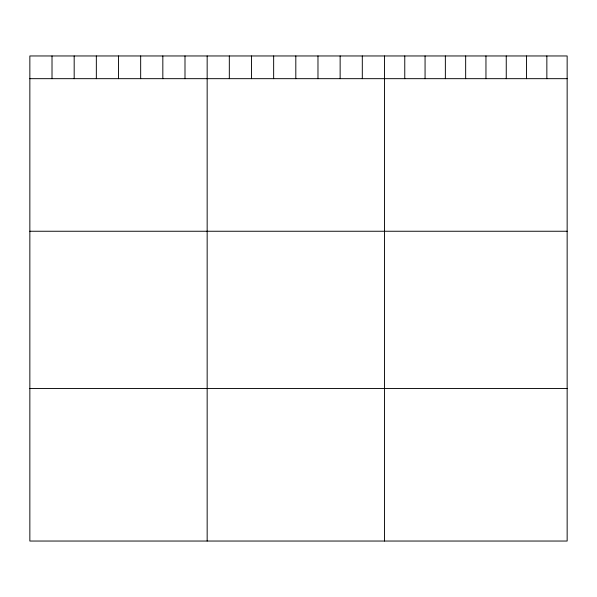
<?xml version="1.0" encoding="UTF-8"?>
<svg xmlns="http://www.w3.org/2000/svg" width="597" height="597" viewBox="0 0 597 597"><rect width="100%" height="100%" fill="white"/><g stroke="black" fill="none" stroke-linecap="round" stroke-linejoin="round"><path stroke-width="0.9" d="M567.15 78.67L567.15 541.039L29.85 541.039L29.85 55.961L567.15 55.961L567.15 78.67L29.85 78.67M29.85 231.248L567.15 231.248M29.85 388.453L567.15 388.453M546.852 55.961L546.852 78.67M526.554 55.961L526.554 78.67M506.256 55.961L506.256 78.67M485.958 55.961L485.958 78.67M465.66 55.961L465.66 78.67M445.362 55.961L445.362 78.67M425.064 55.961L425.064 78.67M404.766 55.961L404.766 78.67M384.468 55.961L384.468 541.039M362.304 55.961L362.304 78.67M340.141 55.961L340.141 78.67M317.977 55.961L317.977 78.67M295.813 55.961L295.813 78.67M273.65 55.961L273.65 78.67M251.486 55.961L251.486 78.67M229.323 55.961L229.323 78.67M207.159 55.961L207.159 541.039M184.995 55.961L184.995 78.67M162.832 55.961L162.832 78.67M140.668 55.961L140.668 78.67M118.505 55.961L118.505 78.67M96.341 55.961L96.341 78.67M74.177 55.961L74.177 78.67M52.014 55.961L52.014 78.67"/></g></svg>
